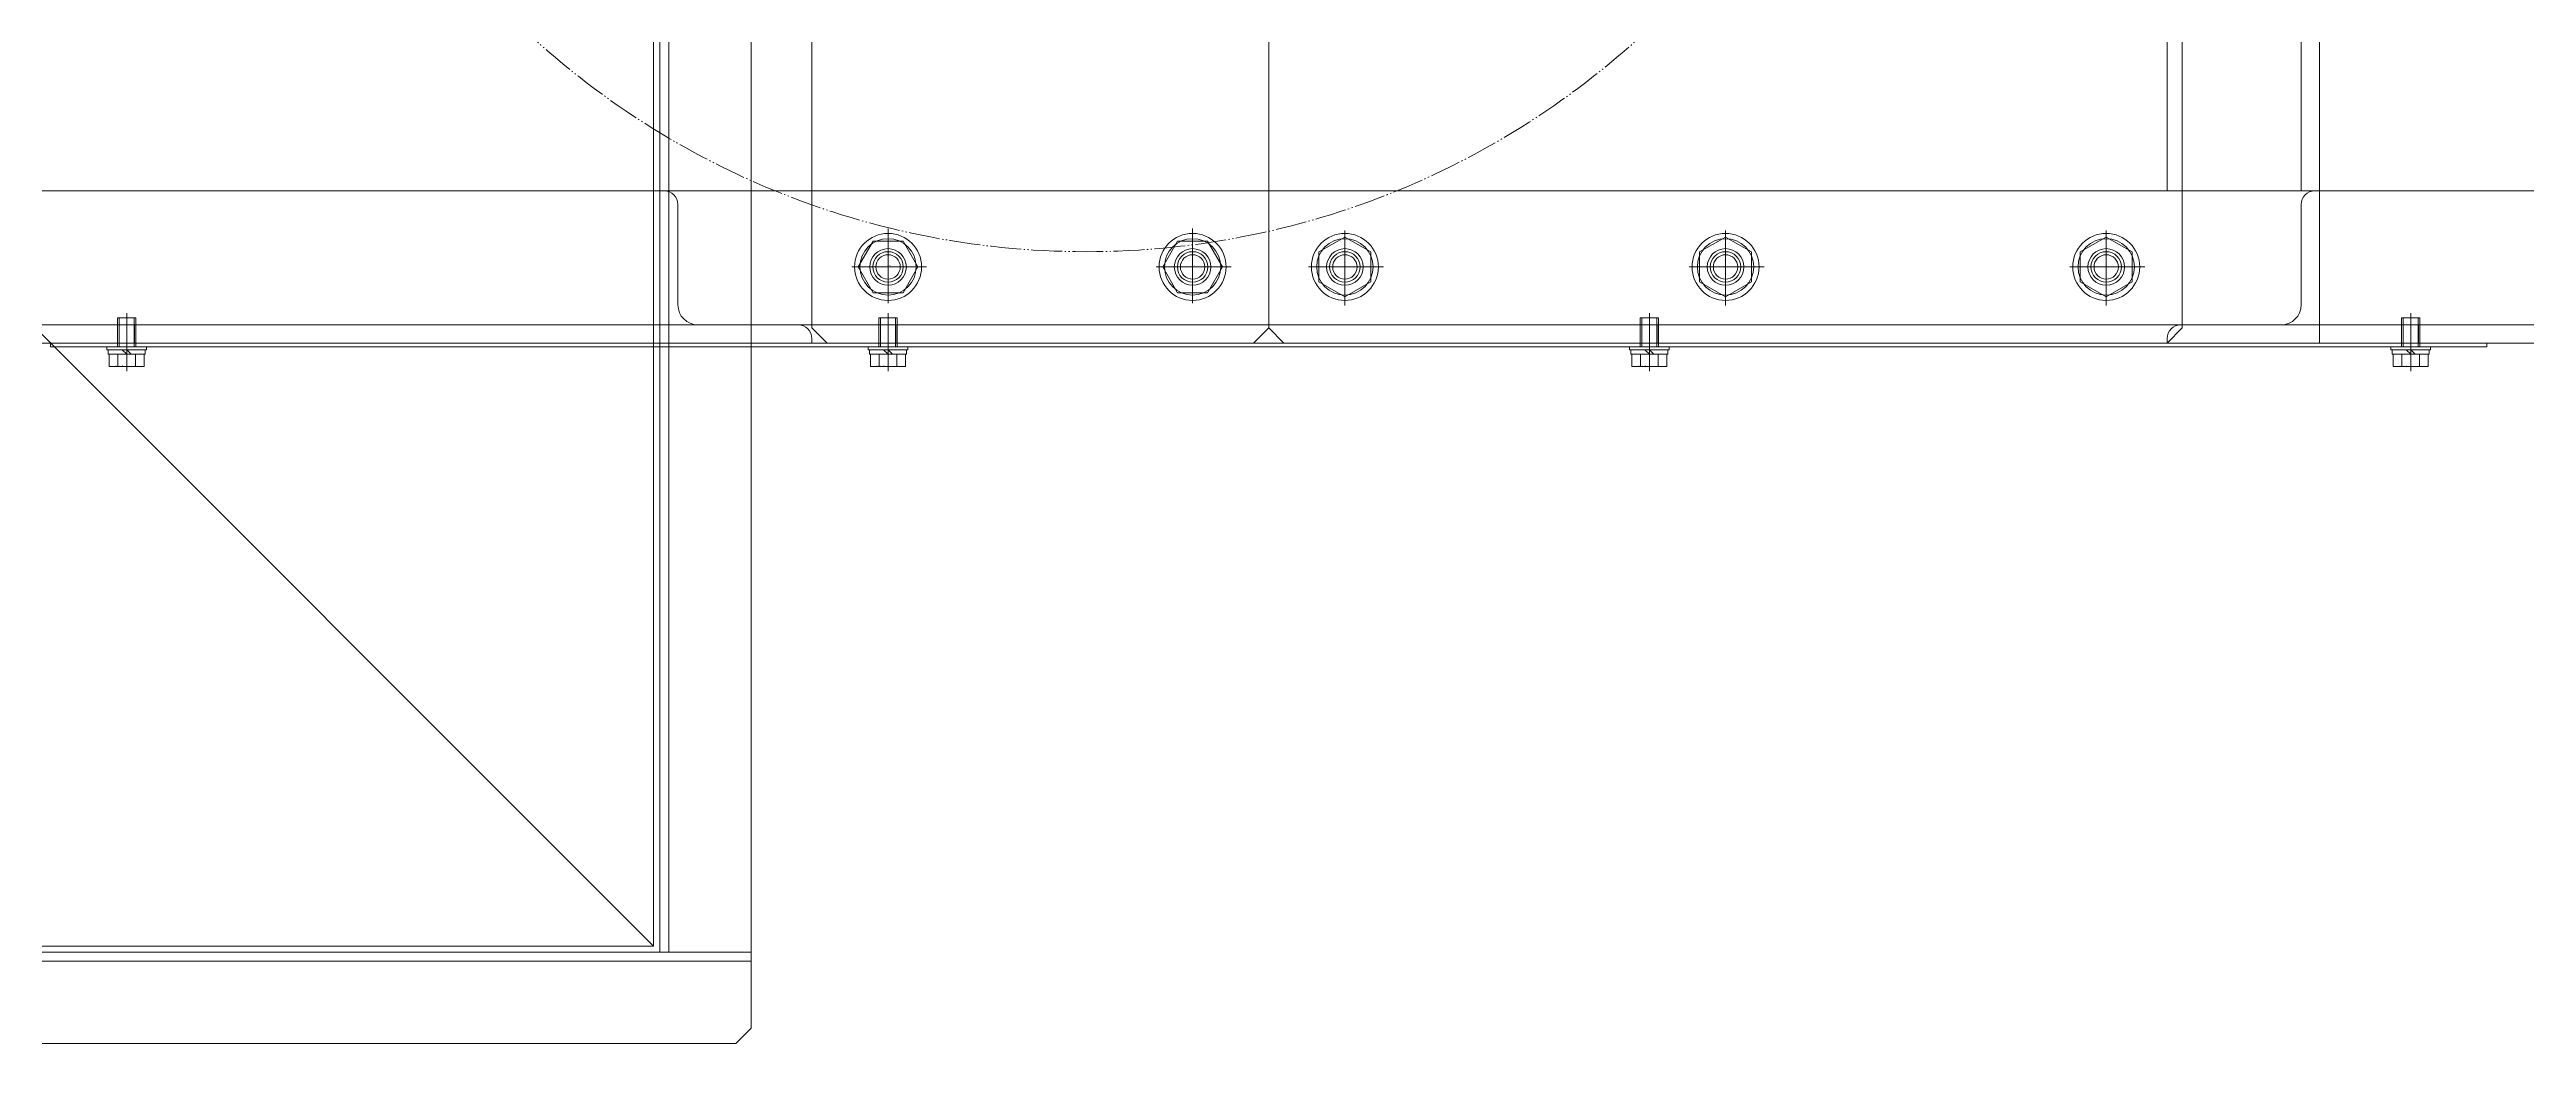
# Model space of a CAD drawing. Units: millimetres at full size. Extents: x -21196 to 21204, y -11807 to 11807.
# Drawn here: x -6900 to -6087, y -390 to -64 of the extents above; entities that cross this region are included whole.
import ezdxf
from ezdxf.enums import TextEntityAlignment as Align

# ---------------------------------------------------------------- set-up
doc = ezdxf.new("R2010")
doc.units = ezdxf.units.MM
doc.header["$LTSCALE"] = 0.5
doc.linetypes.add('USER3', pattern=[26.999999, 20.299999, -1.7, 0.8, -1.7, 0.8, -1.7])
doc.linetypes.add('USER4', pattern=[27.1, 22, -1.7, 1.7, -1.7])
doc.layers.add('1-0_設備-5(241129配置図菊池追記(立面図).jww)(機器配置図 260128.dwg)', color=7, linetype='Continuous', lineweight=9)
doc.styles.add('ＭＳ ゴシック', font='')
doc.styles.get('ＭＳ ゴシック').set_extended_font_data('MS Gothic')

msp = doc.modelspace()

# ---------------------------------------------------------------- linework, layer by layer
at = {"layer": '1-0_設備-5(241129配置図菊池追記(立面図).jww)(機器配置図 260128.dwg)'}
for p, q in [((-6696.5977, 639.8529), (-6696.5977, -360.1471)), ((-6160.5977, -110.1472), (-6160.5977, 389.8529)), ((-6154.5977, -110.1471), (-6154.5977, 389.8529)), ((-6701.5977, -358.1471), (-7051.5977, -8.1471)), ((-6699.5977, -160.1471), (-6699.5977, -110.1471)), ((-6698.0977, -110.1471), (-6699.5977, -110.1471)), ((-6156.0977, -110.1471), (-6154.5977, -110.1471)), ((-6154.5977, -160.1471), (-6154.5977, -110.1471)), ((-6693.5977, -114.6471), (-6693.5977, -147.6471)), ((-6160.5977, -114.6471), (-6160.5977, -147.6471)), ((-5749.5977, -154.1471), (-6949.5977, -154.1471)), ((-6877.5977, -151.8471), (-6877.5977, -161.3471)), ((-6871.5977, -151.8471), (-6877.5977, -151.8471)), ((-6877.5977, -154.1471), (-6877.5977, -160.1471)), ((-6877.0977, -154.1471), (-6877.0977, -160.1471)), ((-6877.0562, -151.8471), (-6877.0562, -161.3471)), ((-6872.1392, -151.8471), (-6872.1392, -161.3471)), ((-6872.0977, -154.1471), (-6872.0977, -160.1471)), ((-6871.5977, -151.8471), (-6871.5977, -161.3471)), ((-6871.5977, -154.1471), (-6871.5977, -160.1471)), ((-6687.0977, -154.1471), (-6654.0977, -154.1471)), ((-6627.5977, -151.8471), (-6627.5977, -161.3471)), ((-6621.5977, -151.8471), (-6627.5977, -151.8471)), ((-6627.5977, -154.1471), (-6627.5977, -160.1471)), ((-6627.0977, -154.1471), (-6627.0977, -160.1471)), ((-6627.0562, -151.8471), (-6627.0562, -161.3471)), ((-6622.1392, -151.8471), (-6622.1392, -161.3471)), ((-6622.0977, -154.1471), (-6622.0977, -160.1471)), ((-6621.5977, -151.8471), (-6621.5977, -161.3471)), ((-6621.5977, -154.1471), (-6621.5977, -160.1471)), ((-6377.5977, -151.8471), (-6377.5977, -161.3471)), ((-6371.5977, -151.8471), (-6377.5977, -151.8471)), ((-6377.5977, -154.1471), (-6377.5977, -160.1471)), ((-6377.0977, -154.1471), (-6377.0977, -160.1471)), ((-6377.0562, -151.8471), (-6377.0562, -161.3471)), ((-6372.1392, -151.8471), (-6372.1392, -161.3471)), ((-6372.0977, -154.1471), (-6372.0977, -160.1471)), ((-6371.5977, -151.8471), (-6371.5977, -161.3471)), ((-6371.5977, -154.1471), (-6371.5977, -160.1471)), ((-6167.0977, -154.1471), (-6200.0977, -154.1471)), ((-6127.5977, -151.8471), (-6127.5977, -161.3471)), ((-6121.5977, -151.8471), (-6127.5977, -151.8471)), ((-6127.5977, -154.1471), (-6127.5977, -160.1471)), ((-6127.0977, -154.1471), (-6127.0977, -160.1471)), ((-6127.0562, -151.8471), (-6127.0562, -161.3471)), ((-6122.1392, -151.8471), (-6122.1392, -161.3471)), ((-6122.0977, -154.1471), (-6122.0977, -160.1471)), ((-6121.5977, -151.8471), (-6121.5977, -161.3471)), ((-6121.5977, -154.1471), (-6121.5977, -160.1471)), ((-6881.0977, -161.3471), (-6881.0977, -162.3471)), ((-6868.0977, -161.3471), (-6881.0977, -161.3471)), ((-6868.0977, -162.3471), (-6881.0977, -162.3471)), ((-6880.6977, -162.3471), (-6880.6977, -163.8471)), ((-6874.5977, -163.8471), (-6876.0977, -162.3471)), ((-6874.5977, -162.3471), (-6873.0977, -163.8471)), ((-6868.4977, -163.8471), (-6868.4977, -162.3471)), ((-6868.0977, -162.3471), (-6868.0977, -161.3471)), ((-6699.5977, -160.1471), (-6649.5977, -160.1471)), ((-6649.5977, -158.6471), (-6649.5977, -160.1471)), ((-6631.0977, -161.3471), (-6631.0977, -162.3471)), ((-6618.0977, -161.3471), (-6631.0977, -161.3471)), ((-6618.0977, -162.3471), (-6631.0977, -162.3471)), ((-6630.6977, -162.3471), (-6630.6977, -163.8471)), ((-6624.5977, -163.8471), (-6626.0977, -162.3471)), ((-6624.5977, -162.3471), (-6623.0977, -163.8471)), ((-6618.4977, -163.8471), (-6618.4977, -162.3471)), ((-6618.0977, -162.3471), (-6618.0977, -161.3471)), ((-6381.0977, -161.3471), (-6381.0977, -162.3471)), ((-6368.0977, -161.3471), (-6381.0977, -161.3471)), ((-6368.0977, -162.3471), (-6381.0977, -162.3471)), ((-6380.6977, -162.3471), (-6380.6977, -163.8471)), ((-6374.5977, -163.8471), (-6376.0977, -162.3471)), ((-6374.5977, -162.3471), (-6373.0977, -163.8471)), ((-6368.4977, -163.8471), (-6368.4977, -162.3471)), ((-6368.0977, -162.3471), (-6368.0977, -161.3471)), ((-6204.5977, -158.6471), (-6204.5977, -160.1471)), ((-6154.5977, -160.1471), (-6204.5977, -160.1471)), ((-6131.0977, -161.3471), (-6131.0977, -162.3471)), ((-6118.0977, -161.3471), (-6131.0977, -161.3471)), ((-6118.0977, -162.3471), (-6131.0977, -162.3471)), ((-6130.6977, -162.3471), (-6130.6977, -163.8471)), ((-6124.5977, -163.8471), (-6126.0977, -162.3471)), ((-6124.5977, -162.3471), (-6123.0977, -163.8471)), ((-6118.4977, -163.8471), (-6118.4977, -162.3471)), ((-6118.0977, -162.3471), (-6118.0977, -161.3471)), ((-6880.6977, -163.8471), (-6868.4977, -163.8471)), ((-6880.3712, -163.8471), (-6880.3712, -167.8471)), ((-6877.4844, -163.8471), (-6877.4844, -167.8471)), ((-6871.7109, -163.8471), (-6871.7109, -167.8471)), ((-6630.6977, -163.8471), (-6618.4977, -163.8471)), ((-6630.3712, -163.8471), (-6630.3712, -167.8471)), ((-6627.4844, -163.8471), (-6627.4844, -167.8471)), ((-6621.7109, -163.8471), (-6621.7109, -167.8471)), ((-6380.6977, -163.8471), (-6368.4977, -163.8471)), ((-6380.3712, -163.8471), (-6380.3712, -167.8471)), ((-6377.4844, -163.8471), (-6377.4844, -167.8471)), ((-6371.7109, -163.8471), (-6371.7109, -167.8471)), ((-6130.6977, -163.8471), (-6118.4977, -163.8471)), ((-6130.3712, -163.8471), (-6130.3712, -167.8471)), ((-6127.4844, -163.8471), (-6127.4844, -167.8471)), ((-6121.7109, -163.8471), (-6121.7109, -167.8471)), ((-6669.5977, -363.1471), (-7729.5977, -363.1471))]:
    msp.add_line(p, q, dxfattribs=at)
at = {"layer": '1-0_設備-5(241129配置図菊池追記(立面図).jww)(機器配置図 260128.dwg)', "linetype": 'USER4'}
for p, q in [((-6624.5977, -122.5113), (-6624.5977, -147.783)), ((-6624.5977, -125.8061), (-6624.5977, -144.4882)), ((-6624.5977, -126.8061), (-6624.5977, -143.4882)), ((-6524.5977, -122.5113), (-6524.5977, -147.783)), ((-6524.5977, -125.8061), (-6524.5977, -144.4882)), ((-6524.5977, -126.8061), (-6524.5977, -143.4882)), ((-6474.5977, -147.7829), (-6474.5977, -122.5113)), ((-6474.5977, -125.8061), (-6474.5977, -144.4882)), ((-6474.5977, -126.8061), (-6474.5977, -143.4882)), ((-6349.5977, -147.7829), (-6349.5977, -122.5113)), ((-6349.5977, -125.8061), (-6349.5977, -144.4882)), ((-6349.5977, -126.8061), (-6349.5977, -143.4882)), ((-6224.5977, -147.7829), (-6224.5977, -122.5113)), ((-6224.5977, -125.8061), (-6224.5977, -144.4882)), ((-6224.5977, -126.8061), (-6224.5977, -143.4882)), ((-6611.9619, -135.1471), (-6637.2335, -135.1471)), ((-6633.9387, -135.1471), (-6615.2566, -135.1471)), ((-6632.9387, -135.1471), (-6616.2566, -135.1471)), ((-6511.9619, -135.1471), (-6537.2335, -135.1471)), ((-6533.9387, -135.1471), (-6515.2566, -135.1471)), ((-6532.9387, -135.1471), (-6516.2566, -135.1471)), ((-6461.9619, -135.1471), (-6487.2335, -135.1471)), ((-6483.9387, -135.1471), (-6465.2566, -135.1471)), ((-6466.2566, -135.1471), (-6482.9387, -135.1471)), ((-6336.9619, -135.1471), (-6362.2335, -135.1471)), ((-6358.9387, -135.1471), (-6340.2566, -135.1471)), ((-6341.2566, -135.1471), (-6357.9387, -135.1471)), ((-6211.9619, -135.1471), (-6237.2335, -135.1471)), ((-6233.9387, -135.1471), (-6215.2566, -135.1471)), ((-6216.2566, -135.1471), (-6232.9387, -135.1471)), ((-6874.5977, -150.3471), (-6874.5977, -169.3471)), ((-6874.5977, -151.9538), (-6874.5977, -162.3405)), ((-6624.5977, -150.3471), (-6624.5977, -169.3471)), ((-6624.5977, -151.9538), (-6624.5977, -162.3405)), ((-6374.5977, -150.3471), (-6374.5977, -169.3471)), ((-6374.5977, -151.9538), (-6374.5977, -162.3405)), ((-6124.5977, -150.3471), (-6124.5977, -169.3471)), ((-6124.5977, -151.9538), (-6124.5977, -162.3405)), ((-6874.5977, -154.8935), (-6874.5977, -166.5798)), ((-6624.5977, -154.8935), (-6624.5977, -166.5798)), ((-6374.5977, -154.8935), (-6374.5977, -166.5798)), ((-6124.5977, -154.8935), (-6124.5977, -166.5798))]:
    msp.add_line(p, q, dxfattribs=at)
at = {"layer": '1-0_設備-5(241129配置図菊池追記(立面図).jww)(機器配置図 260128.dwg)'}
for points in [[(-7699.5977, 639.8529), (-6699.5977, 639.8529), (-6699.5977, -360.1471), (-7699.5977, -360.1471)], [(-7697.5977, 637.8529), (-6701.5977, 637.8529), (-6701.5977, -358.1471), (-7697.5977, -358.1471)], [(-6699.5977, -360.1471), (-6669.5977, -360.1471), (-6669.5977, 639.8529), (-6699.5977, 639.8529)], [(-6504.5977, -160.1471), (-6644.5977, -160.1471), (-6649.5977, -155.1471), (-6649.5977, 434.8529), (-6644.5977, 439.8529), (-6504.5977, 439.8529), (-6499.5977, 434.8529), (-6499.5977, -155.1471)], [(-6499.5977, -155.1471), (-6499.5977, 434.8529), (-6494.5977, 439.8529), (-6204.5977, 439.8529), (-6199.5977, 434.8529), (-6199.5977, -155.1471), (-6204.5977, -160.1471), (-6494.5977, -160.1471)], [(-6154.5977, -110.1472), (-6204.5977, -110.1472), (-6204.5977, 389.8529), (-6154.5977, 389.8529)], [(-5749.5977, -160.1471), (-6949.5977, -160.1471), (-6949.5977, -110.1472), (-5749.5977, -110.1472)], [(-6629.5053, -126.6471), (-6619.6901, -126.6471), (-6614.7828, -135.1471), (-6619.6901, -143.6471), (-6629.5053, -143.6471), (-6634.4126, -135.1471)], [(-6529.5053, -126.6471), (-6519.6901, -126.6471), (-6514.7828, -135.1471), (-6519.6901, -143.6471), (-6529.5053, -143.6471), (-6534.4126, -135.1471)], [(-6466.0977, -130.2395), (-6466.0977, -140.0547), (-6474.5977, -144.962), (-6483.0977, -140.0547), (-6483.0977, -130.2395), (-6474.5977, -125.3322)], [(-6341.0977, -130.2395), (-6341.0977, -140.0547), (-6349.5977, -144.962), (-6358.0977, -140.0547), (-6358.0977, -130.2395), (-6349.5977, -125.3322)], [(-6216.0977, -130.2395), (-6216.0977, -140.0547), (-6224.5977, -144.962), (-6233.0977, -140.0547), (-6233.0977, -130.2395), (-6224.5977, -125.3322)], [(-6099.5977, -161.3471), (-6899.5977, -161.3471), (-6899.5977, -160.1471), (-6099.5977, -160.1471)], [(-6669.5977, -360.1471), (-7729.5977, -360.1471), (-7729.5977, -385.1471), (-7724.5977, -390.1471), (-6674.5977, -390.1471), (-6669.5977, -385.1471)]]:
    msp.add_lwpolyline(points, close=True, dxfattribs=at)
for points in [[(-6199.5977, -110.1472), (-5749.5977, -110.1472), (-5749.5977, -160.1471), (-6669.5977, -160.1471), (-6669.5977, -110.1472), (-6499.5977, -110.1472)], [(-6099.5977, -160.1471), (-6099.5977, -161.3471), (-6669.5977, -161.3471)], [(-6868.8242, -163.8471), (-6868.8242, -167.8471), (-6880.3712, -167.8471)], [(-6618.8242, -163.8471), (-6618.8242, -167.8471), (-6630.3712, -167.8471)], [(-6368.8242, -163.8471), (-6368.8242, -167.8471), (-6380.3712, -167.8471)], [(-6118.8242, -163.8471), (-6118.8242, -167.8471), (-6130.3712, -167.8471)]]:
    msp.add_lwpolyline(points, dxfattribs=at)
at = {"layer": '1-0_設備-5(241129配置図菊池追記(立面図).jww)(機器配置図 260128.dwg)', "linetype": 'USER3'}
msp.add_circle((-6559.5977, 139.8529), 270, dxfattribs=at)
at = {"layer": '1-0_設備-5(241129配置図菊池追記(立面図).jww)(機器配置図 260128.dwg)'}
for centre, radius in [((-6624.5977, -135.1471), 11), ((-6624.5977, -135.1471), 9.25), ((-6624.5977, -135.1471), 6), ((-6524.5977, -135.1471), 11), ((-6524.5977, -135.1471), 9.25), ((-6524.5977, -135.1471), 6), ((-6474.5977, -135.1471), 11), ((-6474.5977, -135.1471), 9.25), ((-6474.5977, -135.1471), 6), ((-6349.5977, -135.1471), 11), ((-6349.5977, -135.1471), 9.25), ((-6349.5977, -135.1471), 6), ((-6224.5977, -135.1471), 11), ((-6224.5977, -135.1471), 9.25), ((-6224.5977, -135.1471), 6), ((-6624.5977, -135.1471), 5), ((-6624.5977, -135.1471), 4), ((-6524.5977, -135.1471), 5), ((-6524.5977, -135.1471), 4), ((-6474.5977, -135.1471), 5), ((-6474.5977, -135.1471), 4), ((-6349.5977, -135.1471), 5), ((-6349.5977, -135.1471), 4), ((-6224.5977, -135.1471), 5), ((-6224.5977, -135.1471), 4)]:
    msp.add_circle(centre, radius, dxfattribs=at)
for centre, radius, start, end in [((-6698.0977, -114.6471), 4.5, 0, 90), ((-6156.0977, -114.6471), 4.5, 90, 180), ((-6687.0977, -147.6471), 6.5, 180, 270), ((-6654.0977, -158.6471), 4.5, 0, 90), ((-6200.0977, -158.6471), 4.5, 90, 180), ((-6167.0977, -147.6471), 6.5, 270, 0)]:
    msp.add_arc(centre, radius, start, end, dxfattribs=at)

# ---------------------------------------------------------------- texts
at = {"layer": '1-0_設備-5(241129配置図菊池追記(立面図).jww)(機器配置図 260128.dwg)', "style": 'ＭＳ ゴシック'}
for s, rotation, p in [('BT-M10', 180, (-6623.8796, -134.5976)), ('BT-M10', 180, (-6523.8796, -134.5976)), ('BT-M10', 90, (-6474.0482, -135.8652)), ('BT-M10', 90, (-6349.0482, -135.8652)), ('BT-M10', 90, (-6224.0482, -135.8652)), ('BT-M6x12L,SW,PW', 180, (-6875.8506, -167.5078)), ('BT-M6x12L,SW,PW', 180, (-6625.8506, -167.5078)), ('BT-M6x12L,SW,PW', 180, (-6375.8506, -167.5078)), ('BT-M6x12L,SW,PW', 180, (-6125.8506, -167.5078))]:
    msp.add_text(s, height=0.2203, rotation=rotation, dxfattribs=at).set_placement(p, align=Align.BOTTOM_LEFT)

doc.saveas('drawing.dxf')
